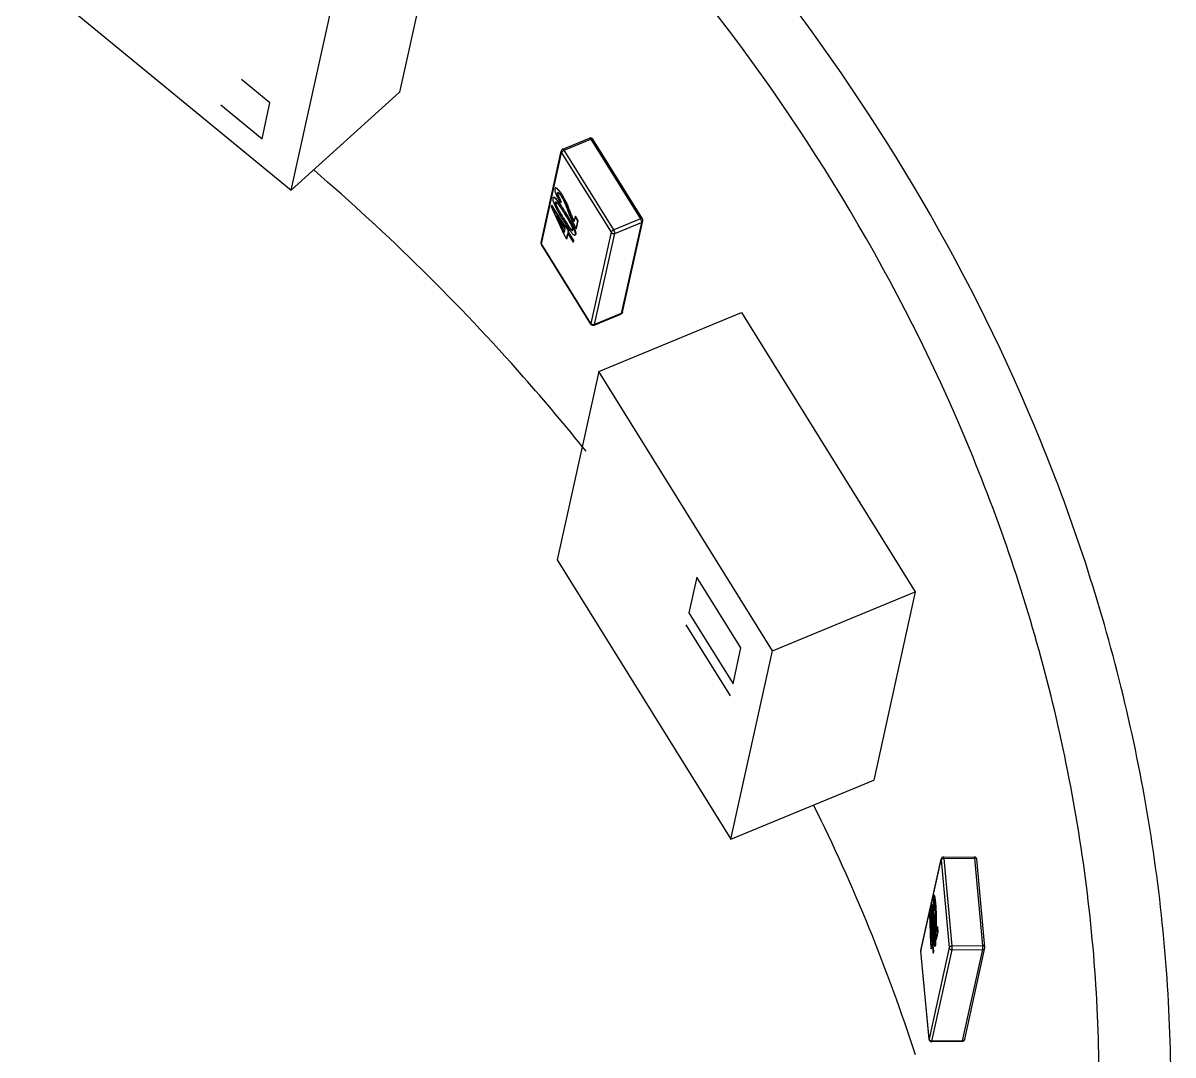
# Model space of a CAD drawing. Header units: millimetres. Extents: x 0 to 432, y 0 to 279.
# Drawn here: x 377.25 to 383.62, y 100.88 to 106.6 of the extents above; entities that cross this region are included whole.
import ezdxf

# ---------------------------------------------------------------- set-up
doc = ezdxf.new("R2010")
doc.units = ezdxf.units.MM
doc.header["$LTSCALE"] = 23.749
doc.layers.get('0').update_dxf_attribs({"linetype": 'CONTINUOUS'})

msp = doc.modelspace()

# ---------------------------------------------------------------- linework, layer by layer
at = {"color": 7, "linetype": 'CONTINUOUS'}
for p, q in [((379.5687, 107.2594), (379.3383, 106.2164)), ((377.2523, 106.8939), (378.7383, 105.6736)), ((378.7383, 105.6736), (378.9687, 106.7167)), ((378.6204, 106.1571), (378.4632, 106.2862)), ((378.7383, 105.6736), (379.3383, 106.2164)), ((378.348, 106.146), (378.5765, 105.9584)), ((378.5765, 105.9584), (378.6204, 106.1571)), ((380.2431, 105.9006), (380.3908, 105.9618)), ((380.2506, 105.8945), (380.3982, 105.9557)), ((380.3982, 105.9557), (380.6728, 105.5147)), ((380.6838, 105.5148), (380.4092, 105.9558)), ((380.1224, 105.3841), (380.2342, 105.89)), ((380.5251, 105.4536), (380.2506, 105.8945)), ((380.124, 105.3755), (380.2358, 105.8813)), ((380.2358, 105.8813), (380.5103, 105.4403)), ((380.1914, 105.6341), (380.1897, 105.6334)), ((380.2031, 105.6864), (380.2014, 105.6857)), ((380.2146, 105.6591), (380.2129, 105.6584)), ((380.2151, 105.6605), (380.2146, 105.6591)), ((380.2154, 105.6608), (380.2151, 105.6605)), ((380.239, 105.6476), (380.2373, 105.6468)), ((380.1804, 105.5892), (380.1789, 105.5824)), ((380.1789, 105.5824), (380.2482, 105.4292)), ((380.1822, 105.59), (380.1804, 105.5892)), ((380.2566, 105.467), (380.1804, 105.5892)), ((380.2571, 105.4696), (380.1822, 105.59)), ((380.2032, 105.6073), (380.2015, 105.6066)), ((380.2036, 105.6084), (380.2032, 105.6073)), ((380.2038, 105.6088), (380.2036, 105.6084)), ((380.2095, 105.584), (380.2078, 105.5832)), ((380.2289, 105.6044), (380.2324, 105.6105)), ((380.2307, 105.6052), (380.2289, 105.6044)), ((380.2341, 105.6112), (380.2307, 105.6052)), ((380.2324, 105.6105), (380.2341, 105.6112)), ((380.2092, 105.5314), (380.2547, 105.4584)), ((380.2506, 105.4399), (380.2092, 105.5314)), ((380.2167, 105.5193), (380.2513, 105.443)), ((380.2485, 105.5159), (380.2468, 105.5152)), ((380.2566, 105.5519), (380.2548, 105.5512)), ((380.2856, 105.5472), (380.2839, 105.5465)), ((380.311, 105.5285), (380.3042, 105.4976)), ((380.3127, 105.5292), (380.311, 105.5285)), ((380.3268, 105.503), (380.311, 105.5285)), ((380.3286, 105.5037), (380.3127, 105.5292)), ((380.6728, 105.5147), (380.5251, 105.4536)), ((380.2547, 105.4584), (380.2506, 105.4399)), ((380.2585, 105.4756), (380.2566, 105.467)), ((380.2602, 105.4763), (380.2585, 105.4756)), ((380.2743, 105.4501), (380.2585, 105.4756)), ((380.2761, 105.4508), (380.2602, 105.4763)), ((380.2724, 105.4415), (380.2743, 105.4501)), ((380.2742, 105.4422), (380.2761, 105.4508)), ((380.2761, 105.4508), (380.2743, 105.4501)), ((380.2972, 105.45), (380.2976, 105.45)), ((380.3174, 105.4601), (380.3268, 105.503)), ((380.3191, 105.4608), (380.3174, 105.4601)), ((380.3191, 105.4608), (380.3286, 105.5037)), ((380.3286, 105.5037), (380.3268, 105.503)), ((380.5306, 105.4341), (380.6783, 105.4953)), ((380.6783, 105.4953), (380.5665, 104.9894)), ((380.574, 104.9978), (380.6857, 105.5037)), ((380.2482, 105.4292), (380.2641, 105.4037)), ((380.2641, 105.4037), (380.2705, 105.4329)), ((380.2658, 105.4044), (380.2641, 105.4037)), ((380.2658, 105.4044), (380.2717, 105.431)), ((380.2705, 105.4329), (380.3007, 105.3845)), ((380.2742, 105.4422), (380.2724, 105.4415)), ((380.3026, 105.3931), (380.2724, 105.4415)), ((380.3043, 105.3938), (380.2742, 105.4422)), ((380.3007, 105.3845), (380.3026, 105.3931)), ((380.3024, 105.3852), (380.3007, 105.3845)), ((380.3024, 105.3852), (380.3043, 105.3938)), ((380.3043, 105.3938), (380.3026, 105.3931)), ((380.31, 105.4244), (380.3117, 105.4251)), ((380.3142, 105.429), (380.3125, 105.4283)), ((380.5103, 105.4403), (380.3986, 104.9345)), ((380.4189, 104.9283), (380.5306, 105.4341)), ((380.3986, 104.9345), (380.124, 105.3755)), ((380.3989, 104.9319), (380.1243, 105.3729)), ((380.4174, 104.926), (380.5651, 104.9872)), ((380.5665, 104.9894), (380.4189, 104.9283)), ((380.4418, 104.6682), (381.2323, 104.9956)), ((381.2323, 104.9956), (382.1957, 103.4483)), ((380.4418, 104.6682), (380.2113, 103.6252)), ((381.4051, 103.1208), (380.4418, 104.6682)), ((380.2113, 103.6252), (381.1747, 102.0778)), ((380.9851, 103.5301), (380.9412, 103.3314)), ((381.2298, 103.1371), (380.9851, 103.5301)), ((381.4051, 103.1208), (382.1957, 103.4483)), ((382.1957, 103.4483), (381.9652, 102.4052)), ((380.9412, 103.3314), (381.1859, 102.9384)), ((381.1713, 102.8721), (380.9266, 103.2652)), ((381.1747, 102.0778), (381.4051, 103.1208)), ((381.1859, 102.9384), (381.2298, 103.1371)), ((381.1747, 102.0778), (381.9652, 102.4052)), ((382.2265, 101.4574), (382.3383, 101.9633)), ((382.2267, 101.4608), (382.3385, 101.9666)), ((382.3385, 101.9666), (382.3383, 101.9633)), ((382.3383, 101.9633), (382.3836, 101.4769)), ((382.353, 101.9784), (382.5213, 101.9797)), ((382.3548, 101.9712), (382.5232, 101.9726)), ((382.4002, 101.4849), (382.3548, 101.9712)), ((382.5232, 101.9726), (382.5685, 101.4862)), ((382.5817, 101.4798), (382.5364, 101.9661)), ((382.2995, 101.7672), (382.2976, 101.7672)), ((382.2879, 101.715), (382.286, 101.7149)), ((382.2884, 101.6858), (382.2865, 101.6858)), ((382.2967, 101.6803), (382.2989, 101.686)), ((382.2999, 101.7377), (382.2979, 101.7376)), ((382.3008, 101.6861), (382.2987, 101.6803)), ((382.2989, 101.686), (382.3008, 101.6861)), ((382.3, 101.7383), (382.2999, 101.7377)), ((382.3077, 101.7228), (382.3057, 101.7228)), ((382.276, 101.6706), (382.2745, 101.6637)), ((382.2745, 101.6637), (382.2803, 101.498)), ((382.278, 101.6706), (382.276, 101.6706)), ((382.2886, 101.5357), (382.276, 101.6706)), ((382.29, 101.542), (382.278, 101.6706)), ((382.2877, 101.6611), (382.2857, 101.6611)), ((382.2987, 101.6803), (382.2967, 101.6803)), ((382.3014, 101.6225), (382.2994, 101.6224)), ((382.2792, 101.6077), (382.2867, 101.5271)), ((382.2826, 101.5087), (382.2792, 101.6077)), ((382.2824, 101.5739), (382.2843, 101.5164)), ((382.2895, 101.5778), (382.2928, 101.5445)), ((382.2934, 101.5865), (382.2914, 101.5865)), ((382.3119, 101.6141), (382.3099, 101.6141)), ((382.3179, 101.5923), (382.311, 101.5614)), ((382.311, 101.5212), (382.3205, 101.5642)), ((382.313, 101.5212), (382.3225, 101.5642)), ((382.3198, 101.5923), (382.3179, 101.5923)), ((382.3205, 101.5642), (382.3179, 101.5923)), ((382.3225, 101.5642), (382.3198, 101.5923)), ((382.3225, 101.5642), (382.3205, 101.5642)), ((382.2803, 101.498), (382.2829, 101.4699)), ((382.2867, 101.5271), (382.2826, 101.5087)), ((382.2829, 101.4699), (382.2893, 101.4991)), ((382.2849, 101.4699), (382.2899, 101.4928)), ((382.2905, 101.5443), (382.2886, 101.5357)), ((382.2893, 101.4991), (382.2943, 101.4457)), ((382.2925, 101.5443), (382.2905, 101.5443)), ((382.2931, 101.5162), (382.2905, 101.5443)), ((382.2912, 101.5076), (382.2931, 101.5162)), ((382.2932, 101.5077), (382.2912, 101.5076)), ((382.2962, 101.4543), (382.2912, 101.5076)), ((382.2951, 101.5162), (382.2925, 101.5443)), ((382.2928, 101.5445), (382.2929, 101.5443)), ((382.2929, 101.5443), (382.2961, 101.5164)), ((382.2951, 101.5162), (382.2931, 101.5162)), ((382.2932, 101.5077), (382.2951, 101.5162)), ((382.2982, 101.4543), (382.2932, 101.5077)), ((382.2961, 101.5164), (382.2961, 101.5162)), ((382.3019, 101.5129), (382.3015, 101.5126)), ((382.3025, 101.5145), (382.3019, 101.5129)), ((382.3094, 101.5409), (382.311, 101.5212)), ((382.313, 101.5212), (382.311, 101.5212)), ((382.2264, 101.4561), (382.2267, 101.4608)), ((382.2718, 100.9698), (382.2264, 101.4561)), ((382.2719, 100.9711), (382.2265, 101.4574)), ((382.3836, 101.4769), (382.2719, 100.9711)), ((382.2849, 101.4699), (382.2829, 101.4699)), ((382.2879, 100.9584), (382.3997, 101.4643)), ((382.2943, 101.4457), (382.2962, 101.4543)), ((382.2963, 101.4457), (382.2943, 101.4457)), ((382.2982, 101.4543), (382.2962, 101.4543)), ((382.2963, 101.4457), (382.2982, 101.4543)), ((382.303, 101.4854), (382.3049, 101.4854)), ((382.3068, 101.4892), (382.3048, 101.4892)), ((382.3997, 101.4643), (382.568, 101.4656)), ((382.5685, 101.4862), (382.4002, 101.4849)), ((382.568, 101.4656), (382.4562, 100.9597)), ((382.4697, 100.9693), (382.5814, 101.4752)), ((382.2719, 100.9711), (382.2718, 100.9698)), ((382.273, 100.9671), (382.272, 100.9699)), ((382.2868, 100.9562), (382.4552, 100.9575)), ((382.4562, 100.9597), (382.2879, 100.9584))]:
    msp.add_line(p, q, dxfattribs=at)
for centre, radius, start, end in [((380.3965, 105.9479), 0.015, 31.90578, 112.4964), ((380.2488, 105.8867), 0.015, 112.48948, 167.55043), ((380.2034, 105.6052), 0.00365, 76.22421, 77.21126), ((380.6711, 105.5069), 0.015, 347.5433, 31.90484), ((380.2963, 105.4508), 0.00157, 292.53298, 308.11568), ((380.1371, 105.3809), 0.015, 167.5433, 211.90484), ((380.5593, 105.001), 0.015, 292.48948, 347.55043), ((380.4116, 104.9399), 0.015, 211.90578, 292.4964), ((372.8045, 97.8649), 9.8642, 17.81031, 26.49596), ((382.3531, 101.9634), 0.015, 90.45694, 167.5424), ((382.5214, 101.9647), 0.015, 5.32814, 90.45604), ((382.3443, 101.6716), 0.0576, 165.2924, 165.72661), ((382.2755, 101.6816), 0.0138, 18.00848, 18.73323), ((382.2414, 101.4575), 0.015, 167.54488, 185.32715), ((382.5667, 101.4784), 0.0151, 347.59606, 5.27473), ((382.2867, 100.9712), 0.015, 185.32814, 270.45604), ((382.2831, 100.9721), 0.0113, 185.3557, 191.39416), ((382.455, 100.9725), 0.015, 270.45694, 347.5424)]:
    msp.add_arc(centre, radius, start, end, dxfattribs=at)
at = {"color": 3, "linetype": 'CONTINUOUS'}
msp.add_open_spline([(383.4023, 98.7568), (383.502, 99.2079), (383.6312, 100.1305), (383.6078, 101.534), (383.3683, 102.9352), (382.7623, 104.7833), (381.4781, 106.9661), (380.0236, 108.4014), (379.2098, 109.0358)], degree=3, knots=[0, 0, 0, 0, 0.118528, 0.237867, 0.358754, 0.481797, 0.735273, 1, 1, 1, 1], dxfattribs=at)
at = {"color": 7, "linetype": 'CONTINUOUS'}
for points, knots in [([(383.0118, 98.8432), (383.1082, 99.2797), (383.2332, 100.1726), (383.2105, 101.5308), (382.9788, 102.8867), (382.3923, 104.6752), (381.1496, 106.7876), (379.742, 108.1766), (378.9544, 108.7905)], [0, 0, 0, 0, 0.118528, 0.237867, 0.358754, 0.481797, 0.735273, 1, 1, 1, 1]), ([(380.3908, 105.9618), (380.3919, 105.9622), (380.3937, 105.9612), (380.3952, 105.9597), (380.3967, 105.9581), (380.3976, 105.9567), (380.3982, 105.9557)], [0, 0, 0, 0, 0.354072, 0.490042, 0.644486, 1, 1, 1, 1]), ([(380.3982, 105.9557), (380.3995, 105.9562), (380.4017, 105.957), (380.4046, 105.9575), (380.4065, 105.9574), (380.4077, 105.9571), (380.4086, 105.9566), (380.4091, 105.9561), (380.4092, 105.9558)], [0, 0, 0, 0, 0.336188, 0.617101, 0.733319, 0.833671, 0.920735, 1, 1, 1, 1]), ([(380.2342, 105.89), (380.2339, 105.8885), (380.2338, 105.8855), (380.235, 105.8826), (380.2358, 105.8813)], [0, 0, 0, 0, 0.489745, 1, 1, 1, 1]), ([(380.2358, 105.8813), (380.2359, 105.8819), (380.2364, 105.8831), (380.2379, 105.8856), (380.2409, 105.8887), (380.2454, 105.892), (380.2488, 105.8938), (380.2506, 105.8945)], [0, 0, 0, 0, 0.085117, 0.18695, 0.433764, 0.716378, 1, 1, 1, 1]), ([(380.2506, 105.8945), (380.2499, 105.8956), (380.249, 105.897), (380.2475, 105.8986), (380.246, 105.9), (380.2442, 105.901), (380.2431, 105.9006)], [0, 0, 0, 0, 0.355514, 0.509958, 0.645928, 1, 1, 1, 1]), ([(380.3719, 104.2277), (380.2598, 104.3671), (379.7933, 104.9202), (379.2754, 105.4296), (378.8631, 105.7854)], [0, 0, 0, 0, 0.247272, 1, 1, 1, 1]), ([(380.1914, 105.6341), (380.1919, 105.6343), (380.1929, 105.6345), (380.1946, 105.6342), (380.1964, 105.6335), (380.1983, 105.6323), (380.2003, 105.6308), (380.2023, 105.629), (380.2043, 105.6268), (380.2072, 105.6236), (380.2107, 105.6193), (380.2149, 105.6139), (380.2191, 105.6083), (380.2248, 105.6005), (380.2304, 105.5925), (380.2359, 105.5842), (380.2415, 105.5758), (380.247, 105.5672), (380.2525, 105.5585), (380.2552, 105.5541), (380.2566, 105.5519)], [0, 0, 0, 0, 0.013869, 0.029282, 0.047185, 0.067892, 0.091113, 0.116906, 0.144897, 0.174386, 0.236445, 0.300991, 0.366884, 0.433907, 0.570839, 0.641019, 0.711666, 0.85517, 0.927405, 1, 1, 1, 1]), ([(380.1987, 105.6815), (380.1986, 105.681), (380.1984, 105.6799), (380.1982, 105.6781), (380.1983, 105.6761), (380.1985, 105.6732), (380.1991, 105.6692), (380.2003, 105.6642), (380.2019, 105.6589), (380.2045, 105.6519), (380.2082, 105.6432), (380.213, 105.633), (380.2182, 105.6232), (380.2234, 105.6137), (380.2271, 105.6075), (380.2289, 105.6044)], [0, 0, 0, 0, 0.019368, 0.040409, 0.063866, 0.089358, 0.145843, 0.208193, 0.273878, 0.341206, 0.47696, 0.611424, 0.743328, 0.872976, 1, 1, 1, 1]), ([(380.2014, 105.6857), (380.2007, 105.6854), (380.1993, 105.6842), (380.1989, 105.6825), (380.1987, 105.6815)], [0, 0, 0, 0, 0.432901, 1, 1, 1, 1]), ([(380.2373, 105.6468), (380.2358, 105.6493), (380.2327, 105.654), (380.2281, 105.6609), (380.2234, 105.6673), (380.2187, 105.6732), (380.2148, 105.6776), (380.2116, 105.6807), (380.2094, 105.6826), (380.2072, 105.6842), (380.2054, 105.6852), (380.204, 105.6857), (380.2028, 105.686), (380.2019, 105.6859), (380.2014, 105.6857)], [0, 0, 0, 0, 0.157976, 0.310839, 0.457796, 0.596461, 0.724557, 0.783603, 0.838885, 0.888945, 0.932405, 0.951687, 0.969234, 1, 1, 1, 1]), ([(380.2031, 105.6864), (380.2036, 105.6866), (380.2046, 105.6867), (380.2058, 105.6865), (380.2071, 105.686), (380.2089, 105.685), (380.2111, 105.6833), (380.2133, 105.6814), (380.2165, 105.6783), (380.2204, 105.6739), (380.2251, 105.668), (380.2298, 105.6616), (380.2345, 105.6548), (380.2375, 105.65), (380.239, 105.6476)], [0, 0, 0, 0, 0.030767, 0.048314, 0.067596, 0.111056, 0.161116, 0.216399, 0.275445, 0.40354, 0.542205, 0.689161, 0.842024, 1, 1, 1, 1]), ([(380.2324, 105.6105), (380.2313, 105.6123), (380.229, 105.6161), (380.2244, 105.624), (380.2202, 105.6322), (380.2169, 105.6397), (380.2153, 105.6441), (380.2142, 105.6474), (380.2133, 105.6505), (380.2128, 105.6531), (380.2127, 105.655), (380.2127, 105.6562), (380.2127, 105.6574), (380.2128, 105.6581), (380.2129, 105.6584)], [0, 0, 0, 0, 0.125415, 0.253183, 0.517799, 0.653334, 0.720864, 0.78712, 0.850806, 0.909221, 0.935139, 0.95904, 0.980461, 1, 1, 1, 1]), ([(380.2129, 105.6584), (380.2131, 105.6589), (380.2133, 105.6598), (380.214, 105.6605), (380.2144, 105.6607)], [0, 0, 0, 0, 0.564567, 1, 1, 1, 1]), ([(380.2144, 105.6607), (380.2146, 105.6608), (380.2151, 105.6609), (380.216, 105.6607), (380.2167, 105.6604), (380.2171, 105.6602)], [0, 0, 0, 0, 0.214368, 0.575428, 1, 1, 1, 1]), ([(380.2146, 105.6591), (380.2146, 105.6588), (380.2145, 105.6581), (380.2144, 105.6569), (380.2144, 105.6557), (380.2146, 105.6538), (380.2151, 105.6513), (380.2159, 105.6481), (380.217, 105.6448), (380.2187, 105.6404), (380.2219, 105.6329), (380.2262, 105.6247), (380.2307, 105.6168), (380.233, 105.6131), (380.2341, 105.6112)], [0, 0, 0, 0, 0.019539, 0.04096, 0.064861, 0.090779, 0.149194, 0.21288, 0.279136, 0.346666, 0.482201, 0.746817, 0.874585, 1, 1, 1, 1]), ([(380.2171, 105.6602), (380.2178, 105.6598), (380.2194, 105.6587), (380.2217, 105.6565), (380.224, 105.654), (380.2273, 105.6501), (380.2313, 105.6446), (380.2343, 105.64), (380.2358, 105.6375)], [0, 0, 0, 0, 0.089814, 0.19673, 0.31327, 0.438116, 0.709793, 1, 1, 1, 1]), ([(380.2358, 105.6375), (380.2368, 105.6359), (380.2388, 105.6326), (380.2417, 105.6274), (380.2445, 105.6221), (380.2481, 105.6148), (380.2515, 105.6073), (380.2547, 105.5997), (380.2579, 105.5921), (380.2618, 105.5825), (380.2679, 105.5671), (380.2724, 105.5556), (380.2753, 105.5479)], [0, 0, 0, 0, 0.05871, 0.118665, 0.180079, 0.242318, 0.368175, 0.431394, 0.494636, 0.621097, 0.74748, 1, 1, 1, 1]), ([(380.2839, 105.5465), (380.283, 105.5487), (380.2813, 105.553), (380.2787, 105.5596), (380.2761, 105.5661), (380.2726, 105.5749), (380.2682, 105.5857), (380.2626, 105.5987), (380.2577, 105.6093), (380.2536, 105.6176), (380.2505, 105.6237), (380.2473, 105.6297), (380.244, 105.6356), (380.2407, 105.6413), (380.2384, 105.645), (380.2373, 105.6468)], [0, 0, 0, 0, 0.063551, 0.1271, 0.190693, 0.2543, 0.381565, 0.508726, 0.635185, 0.697888, 0.759968, 0.821292, 0.881852, 0.941396, 1, 1, 1, 1]), ([(380.239, 105.6476), (380.2401, 105.6457), (380.2424, 105.642), (380.2458, 105.6363), (380.249, 105.6304), (380.2522, 105.6245), (380.2554, 105.6183), (380.2595, 105.61), (380.2644, 105.5994), (380.2699, 105.5865), (380.2744, 105.5756), (380.2779, 105.5669), (380.2805, 105.5603), (380.283, 105.5538), (380.2847, 105.5494), (380.2856, 105.5472)], [0, 0, 0, 0, 0.058604, 0.118148, 0.178708, 0.240032, 0.302112, 0.364815, 0.491274, 0.618435, 0.7457, 0.809307, 0.8729, 0.936449, 1, 1, 1, 1]), ([(380.1872, 105.6296), (380.1871, 105.6291), (380.187, 105.6283), (380.1868, 105.6268), (380.1868, 105.6253), (380.187, 105.6229), (380.1873, 105.6205), (380.1878, 105.6179), (380.1883, 105.6158), (380.1888, 105.6137), (380.1897, 105.6109), (380.1913, 105.6058), (380.1936, 105.6001), (380.196, 105.5945), (380.1985, 105.5889), (380.203, 105.5794), (380.2099, 105.5661), (380.2185, 105.5507), (380.23, 105.5308), (380.239, 105.5162), (380.245, 105.5065)], [0, 0, 0, 0, 0.009451, 0.019714, 0.031155, 0.043595, 0.070974, 0.085637, 0.100964, 0.116836, 0.132963, 0.165865, 0.232884, 0.266493, 0.30002, 0.366595, 0.497672, 0.626118, 0.752334, 1, 1, 1, 1]), ([(380.1897, 105.6334), (380.1894, 105.6333), (380.1888, 105.6329), (380.1881, 105.632), (380.1876, 105.6309), (380.1873, 105.63), (380.1872, 105.6296)], [0, 0, 0, 0, 0.208174, 0.437889, 0.705042, 1, 1, 1, 1]), ([(380.2548, 105.5512), (380.2535, 105.5534), (380.2507, 105.5578), (380.2452, 105.5665), (380.2397, 105.5751), (380.2341, 105.5835), (380.2287, 105.5918), (380.223, 105.5997), (380.2174, 105.6075), (380.2131, 105.6132), (380.209, 105.6186), (380.2054, 105.6229), (380.2026, 105.6261), (380.2005, 105.6282), (380.1985, 105.6301), (380.1965, 105.6316), (380.1947, 105.6328), (380.1929, 105.6335), (380.1912, 105.6338), (380.1901, 105.6336), (380.1897, 105.6334)], [0, 0, 0, 0, 0.072595, 0.14483, 0.288334, 0.358981, 0.429161, 0.566093, 0.633116, 0.699009, 0.763555, 0.825614, 0.855103, 0.883094, 0.908887, 0.932108, 0.952815, 0.970718, 0.986131, 1, 1, 1, 1]), ([(380.2078, 105.5832), (380.2069, 105.5853), (380.2051, 105.5895), (380.2033, 105.5947), (380.2021, 105.5989), (380.2016, 105.6013), (380.2013, 105.6032), (380.2012, 105.6044), (380.2013, 105.6056), (380.2014, 105.6062), (380.2015, 105.6066)], [0, 0, 0, 0, 0.277925, 0.552418, 0.684607, 0.807429, 0.86368, 0.915047, 0.959758, 1, 1, 1, 1]), ([(380.2015, 105.6066), (380.2015, 105.6068), (380.2017, 105.6073), (380.2019, 105.6079), (380.2023, 105.6084), (380.2026, 105.6086), (380.2028, 105.6087)], [0, 0, 0, 0, 0.295125, 0.562125, 0.791218, 1, 1, 1, 1]), ([(380.2028, 105.6087), (380.2029, 105.6087), (380.2034, 105.6088), (380.2038, 105.6088), (380.2042, 105.6087)], [0, 0, 0, 0, 0.236182, 1, 1, 1, 1]), ([(380.2032, 105.6073), (380.2031, 105.607), (380.203, 105.6063), (380.203, 105.6052), (380.2031, 105.6039), (380.2033, 105.6021), (380.2038, 105.5996), (380.205, 105.5954), (380.2069, 105.5902), (380.2086, 105.586), (380.2095, 105.584)], [0, 0, 0, 0, 0.040242, 0.084953, 0.13632, 0.192571, 0.315393, 0.447582, 0.722075, 1, 1, 1, 1]), ([(380.2042, 105.6087), (380.2047, 105.6086), (380.2056, 105.6082), (380.207, 105.6073), (380.2085, 105.6061), (380.21, 105.6047), (380.2115, 105.6032), (380.2136, 105.6009), (380.2162, 105.5978), (380.2193, 105.5937), (380.2223, 105.5895), (380.2254, 105.5851), (380.2296, 105.579), (380.2347, 105.5713), (380.2408, 105.5619), (380.2468, 105.5523), (380.2509, 105.5459), (380.2529, 105.5427)], [0, 0, 0, 0, 0.017176, 0.037488, 0.060493, 0.085059, 0.111128, 0.138725, 0.197026, 0.259001, 0.322939, 0.388068, 0.454184, 0.588514, 0.724501, 0.861732, 1, 1, 1, 1]), ([(380.2468, 105.5152), (380.2435, 105.5206), (380.2367, 105.5315), (380.2285, 105.5453), (380.2219, 105.5566), (380.2179, 105.5638), (380.2147, 105.5696), (380.2123, 105.5741), (380.21, 105.5786), (380.2085, 105.5817), (380.2078, 105.5832)], [0, 0, 0, 0, 0.243423, 0.490152, 0.61496, 0.74115, 0.805036, 0.869419, 0.934415, 1, 1, 1, 1]), ([(380.2095, 105.584), (380.2103, 105.5824), (380.2117, 105.5793), (380.2141, 105.5748), (380.2164, 105.5703), (380.2196, 105.5645), (380.2237, 105.5573), (380.2302, 105.546), (380.2384, 105.5322), (380.2452, 105.5213), (380.2485, 105.5159)], [0, 0, 0, 0, 0.065585, 0.130581, 0.194964, 0.25885, 0.38504, 0.509848, 0.756577, 1, 1, 1, 1]), ([(380.245, 105.5065), (380.248, 105.5017), (380.2539, 105.4922), (380.26, 105.4828), (380.2631, 105.4781)], [0, 0, 0, 0, 0.503304, 1, 1, 1, 1]), ([(380.2969, 105.4493), (380.2962, 105.449), (380.2949, 105.4494), (380.2937, 105.4501), (380.2927, 105.4508), (380.2914, 105.4518), (380.2899, 105.4532), (380.2883, 105.4547), (380.2867, 105.4564), (380.2845, 105.4589), (380.2818, 105.4623), (380.2786, 105.4667), (380.2754, 105.4712), (380.2711, 105.4774), (380.2658, 105.4854), (380.2594, 105.4952), (380.2531, 105.5052), (380.2489, 105.5118), (380.2468, 105.5152)], [0, 0, 0, 0, 0.030236, 0.040194, 0.050811, 0.073495, 0.098431, 0.124843, 0.152438, 0.181615, 0.243437, 0.307875, 0.374026, 0.441599, 0.578772, 0.717808, 0.85838, 1, 1, 1, 1]), ([(380.2485, 105.5159), (380.2506, 105.5127), (380.2546, 105.5063), (380.2607, 105.4967), (380.2668, 105.4873), (380.2719, 105.4795), (380.276, 105.4735), (380.2791, 105.4691), (380.2822, 105.4648), (380.2853, 105.4608), (380.2879, 105.4577), (380.29, 105.4555), (380.2915, 105.454), (380.293, 105.4527), (380.2944, 105.4515), (380.2958, 105.4506), (380.2968, 105.4501), (380.2972, 105.45)], [0, 0, 0, 0, 0.138537, 0.276112, 0.412264, 0.546703, 0.613101, 0.678376, 0.742088, 0.803907, 0.862126, 0.889128, 0.915011, 0.939574, 0.96202, 0.982537, 1, 1, 1, 1]), ([(380.2529, 105.5427), (380.2551, 105.5391), (380.2595, 105.532), (380.2662, 105.5211), (380.2727, 105.5101), (380.2781, 105.5007), (380.2824, 105.4931), (380.2855, 105.4873), (380.2886, 105.4813), (380.2915, 105.4751), (380.2942, 105.4688), (380.2962, 105.4635), (380.2974, 105.4592), (380.298, 105.4567), (380.2983, 105.4547), (380.2984, 105.4534), (380.2984, 105.4523), (380.2983, 105.4516), (380.2982, 105.4512)], [0, 0, 0, 0, 0.12246, 0.245848, 0.370456, 0.496524, 0.560366, 0.624837, 0.690261, 0.756746, 0.823733, 0.89019, 0.922302, 0.95258, 0.966497, 0.979095, 0.99008, 1, 1, 1, 1]), ([(380.3125, 105.4283), (380.3126, 105.4287), (380.3127, 105.4296), (380.3129, 105.431), (380.3129, 105.4326), (380.3127, 105.4349), (380.3123, 105.4381), (380.3114, 105.4421), (380.3103, 105.4463), (380.3088, 105.4505), (380.3073, 105.4548), (380.305, 105.4605), (380.3019, 105.4675), (380.2967, 105.4785), (380.2898, 105.4917), (380.2813, 105.5071), (380.2697, 105.527), (380.2608, 105.5416), (380.2548, 105.5512)], [0, 0, 0, 0, 0.00946, 0.019693, 0.031087, 0.043516, 0.070746, 0.100903, 0.132763, 0.165702, 0.199129, 0.232731, 0.299869, 0.366468, 0.497534, 0.626017, 0.752279, 1, 1, 1, 1]), ([(380.2566, 105.5519), (380.2625, 105.5423), (380.2715, 105.5277), (380.283, 105.5078), (380.2916, 105.4924), (380.2984, 105.4792), (380.3036, 105.4682), (380.3067, 105.4612), (380.309, 105.4555), (380.3106, 105.4513), (380.312, 105.447), (380.3132, 105.4428), (380.3141, 105.4388), (380.3145, 105.4357), (380.3146, 105.4333), (380.3146, 105.4318), (380.3145, 105.4304), (380.3143, 105.4295), (380.3142, 105.429)], [0, 0, 0, 0, 0.247721, 0.373983, 0.502466, 0.633532, 0.700131, 0.767269, 0.800871, 0.834298, 0.867237, 0.899097, 0.929254, 0.956484, 0.968913, 0.980307, 0.99054, 1, 1, 1, 1]), ([(380.2753, 105.5479), (380.2776, 105.5419), (380.2822, 105.5298), (380.2922, 105.5062), (380.3008, 105.4891), (380.3069, 105.478)], [0, 0, 0, 0, 0.25213, 0.504634, 1, 1, 1, 1]), ([(380.3042, 105.4976), (380.3032, 105.4996), (380.3013, 105.5035), (380.2986, 105.5095), (380.2963, 105.5146), (380.2947, 105.5187), (380.293, 105.5228), (380.291, 105.5279), (380.2886, 105.5341), (380.2862, 105.5403), (380.2847, 105.5444), (380.2839, 105.5465)], [0, 0, 0, 0, 0.124134, 0.248873, 0.374144, 0.436839, 0.499522, 0.624769, 0.749912, 0.875011, 1, 1, 1, 1]), ([(380.2856, 105.5472), (380.2871, 105.5433), (380.2901, 105.5354), (380.2947, 105.5237), (380.2994, 105.512), (380.303, 105.5044), (380.3048, 105.5006)], [0, 0, 0, 0, 0.249989, 0.500258, 0.750849, 1, 1, 1, 1]), ([(380.6838, 105.5148), (380.6836, 105.5151), (380.6832, 105.5156), (380.6823, 105.5161), (380.6811, 105.5164), (380.6791, 105.5165), (380.6763, 105.516), (380.674, 105.5152), (380.6728, 105.5147)], [0, 0, 0, 0, 0.079265, 0.166329, 0.266681, 0.382899, 0.663812, 1, 1, 1, 1]), ([(380.6728, 105.5147), (380.6738, 105.5131), (380.6756, 105.5097), (380.6775, 105.5045), (380.6784, 105.5002), (380.6785, 105.4972), (380.6784, 105.4959), (380.6783, 105.4953)], [0, 0, 0, 0, 0.276855, 0.559556, 0.81051, 0.914311, 1, 1, 1, 1]), ([(380.2631, 105.4781), (380.2659, 105.4739), (380.2701, 105.4676), (380.2758, 105.4594), (380.28, 105.4534), (380.2843, 105.4476), (380.2885, 105.4421), (380.2928, 105.4368), (380.2957, 105.4335), (380.2971, 105.4319)], [0, 0, 0, 0, 0.264253, 0.394002, 0.522035, 0.647181, 0.769365, 0.887486, 1, 1, 1, 1]), ([(380.2982, 105.4512), (380.2982, 105.4511), (380.298, 105.4507), (380.2978, 105.45), (380.2975, 105.4497), (380.2973, 105.4496)], [0, 0, 0, 0, 0.283304, 0.67234, 1, 1, 1, 1]), ([(380.3069, 105.478), (380.3086, 105.4749), (380.3119, 105.4688), (380.3156, 105.4629), (380.3174, 105.4601)], [0, 0, 0, 0, 0.508002, 1, 1, 1, 1]), ([(380.5251, 105.4536), (380.5233, 105.4528), (380.5199, 105.451), (380.5155, 105.4477), (380.5125, 105.4446), (380.5109, 105.4421), (380.5105, 105.4409), (380.5103, 105.4403)], [0, 0, 0, 0, 0.283622, 0.566236, 0.81305, 0.914883, 1, 1, 1, 1]), ([(380.5306, 105.4341), (380.5307, 105.4347), (380.5309, 105.436), (380.5307, 105.439), (380.5298, 105.4433), (380.5279, 105.4485), (380.5261, 105.4519), (380.5251, 105.4536)], [0, 0, 0, 0, 0.085689, 0.18949, 0.440444, 0.723145, 1, 1, 1, 1]), ([(380.6783, 105.4953), (380.6801, 105.496), (380.6827, 105.4978), (380.6849, 105.501), (380.6855, 105.5028), (380.6857, 105.5037)], [0, 0, 0, 0, 0.513132, 0.758734, 1, 1, 1, 1]), ([(380.124, 105.3755), (380.1232, 105.3768), (380.1221, 105.3796), (380.1221, 105.3827), (380.1224, 105.3841)], [0, 0, 0, 0, 0.510255, 1, 1, 1, 1]), ([(380.2971, 105.4319), (380.2983, 105.4307), (380.3, 105.429), (380.3024, 105.4271), (380.3041, 105.4259), (380.3057, 105.4249), (380.3072, 105.4243), (380.3087, 105.4241), (380.3096, 105.4242), (380.31, 105.4244)], [0, 0, 0, 0, 0.318203, 0.463183, 0.597652, 0.719114, 0.8252, 0.917434, 1, 1, 1, 1]), ([(380.31, 105.4244), (380.3103, 105.4245), (380.3109, 105.4249), (380.3116, 105.4258), (380.3121, 105.427), (380.3124, 105.4279), (380.3125, 105.4283)], [0, 0, 0, 0, 0.207914, 0.437763, 0.704418, 1, 1, 1, 1]), ([(380.3142, 105.429), (380.3141, 105.4286), (380.3138, 105.4277), (380.3133, 105.4265), (380.3126, 105.4256), (380.312, 105.4252), (380.3117, 105.4251)], [0, 0, 0, 0, 0.295582, 0.562237, 0.792086, 1, 1, 1, 1]), ([(380.5103, 105.4403), (380.5113, 105.4388), (380.5133, 105.4367), (380.5165, 105.4347), (380.5202, 105.4333), (380.525, 105.4326), (380.5289, 105.4334), (380.5306, 105.4341)], [0, 0, 0, 0, 0.241472, 0.367637, 0.495811, 0.751874, 1, 1, 1, 1]), ([(380.1243, 105.3729), (380.1241, 105.3733), (380.1239, 105.3741), (380.1239, 105.375), (380.124, 105.3755)], [0, 0, 0, 0, 0.464682, 1, 1, 1, 1]), ([(380.574, 104.9978), (380.5738, 104.9969), (380.5731, 104.9951), (380.5709, 104.9919), (380.5684, 104.9902), (380.5665, 104.9894)], [0, 0, 0, 0, 0.241266, 0.486868, 1, 1, 1, 1]), ([(380.3986, 104.9345), (380.3985, 104.934), (380.3984, 104.9331), (380.3987, 104.9323), (380.3989, 104.9319)], [0, 0, 0, 0, 0.535318, 1, 1, 1, 1]), ([(380.4189, 104.9283), (380.4171, 104.9275), (380.4133, 104.9267), (380.4084, 104.9274), (380.4048, 104.9288), (380.4016, 104.9308), (380.3996, 104.9329), (380.3986, 104.9345)], [0, 0, 0, 0, 0.248126, 0.504189, 0.632363, 0.758528, 1, 1, 1, 1]), ([(380.5665, 104.9894), (380.5664, 104.9889), (380.5661, 104.988), (380.5654, 104.9873), (380.5651, 104.9872)], [0, 0, 0, 0, 0.564375, 1, 1, 1, 1]), ([(380.4174, 104.926), (380.4177, 104.9262), (380.4185, 104.9268), (380.4187, 104.9277), (380.4189, 104.9283)], [0, 0, 0, 0, 0.435625, 1, 1, 1, 1]), ([(382.3383, 101.9633), (382.3383, 101.9635), (382.3386, 101.9644), (382.3391, 101.9652), (382.3395, 101.9657)], [0, 0, 0, 0, 0.232564, 1, 1, 1, 1]), ([(382.3395, 101.9657), (382.3402, 101.9666), (382.3422, 101.9681), (382.3459, 101.9698), (382.3502, 101.9709), (382.3533, 101.9712), (382.3548, 101.9712)], [0, 0, 0, 0, 0.203572, 0.447252, 0.718821, 1, 1, 1, 1]), ([(382.3548, 101.9712), (382.3547, 101.9722), (382.3546, 101.9736), (382.3543, 101.9754), (382.3541, 101.9764), (382.3538, 101.9772), (382.3536, 101.9778), (382.3533, 101.9782), (382.3531, 101.9784), (382.353, 101.9784)], [0, 0, 0, 0, 0.395658, 0.561416, 0.701998, 0.815794, 0.901879, 0.961247, 1, 1, 1, 1]), ([(382.5213, 101.9797), (382.5214, 101.9797), (382.5216, 101.9796), (382.5219, 101.9792), (382.5221, 101.9786), (382.5224, 101.9778), (382.5226, 101.9767), (382.5229, 101.975), (382.5231, 101.9735), (382.5232, 101.9726)], [0, 0, 0, 0, 0.038753, 0.098121, 0.184206, 0.298002, 0.438584, 0.604342, 1, 1, 1, 1]), ([(382.5232, 101.9726), (382.5248, 101.9726), (382.528, 101.9723), (382.5316, 101.9712), (382.5339, 101.9699), (382.5352, 101.9688), (382.5361, 101.9675), (382.5363, 101.9666), (382.5364, 101.9661)], [0, 0, 0, 0, 0.317862, 0.595579, 0.714536, 0.819645, 0.913186, 1, 1, 1, 1]), ([(382.2956, 101.7631), (382.2944, 101.7572), (382.2936, 101.7436), (382.2939, 101.7264), (382.2945, 101.7116), (382.2951, 101.7009), (382.2959, 101.6905), (382.2964, 101.6836), (382.2967, 101.6803)], [0, 0, 0, 0, 0.216821, 0.489592, 0.622934, 0.752079, 0.877891, 1, 1, 1, 1]), ([(382.2976, 101.7672), (382.2974, 101.7672), (382.297, 101.767), (382.2968, 101.7666), (382.2964, 101.7659), (382.296, 101.7647), (382.2957, 101.7637), (382.2956, 101.7631)], [0, 0, 0, 0, 0.124953, 0.213237, 0.322158, 0.614312, 1, 1, 1, 1]), ([(382.3057, 101.7228), (382.3054, 101.7254), (382.305, 101.7304), (382.3041, 101.7378), (382.3032, 101.7448), (382.3023, 101.7512), (382.3013, 101.7569), (382.3003, 101.7612), (382.2995, 101.764), (382.299, 101.7654), (382.2985, 101.7663), (382.2982, 101.7669), (382.2978, 101.7672), (382.2976, 101.7672)], [0, 0, 0, 0, 0.170776, 0.334091, 0.489095, 0.632752, 0.761925, 0.87249, 0.918773, 0.956121, 0.970998, 0.983351, 1, 1, 1, 1]), ([(382.2995, 101.7672), (382.2998, 101.7672), (382.3002, 101.7669), (382.3005, 101.7663), (382.301, 101.7654), (382.3015, 101.764), (382.3023, 101.7612), (382.3033, 101.757), (382.3043, 101.7512), (382.3052, 101.7448), (382.3061, 101.7378), (382.3069, 101.7305), (382.3074, 101.7254), (382.3077, 101.7228)], [0, 0, 0, 0, 0.016649, 0.029001, 0.043878, 0.081226, 0.127508, 0.238073, 0.367246, 0.510903, 0.665908, 0.829224, 1, 1, 1, 1]), ([(382.2841, 101.7112), (382.2839, 101.7103), (382.2835, 101.7083), (382.2832, 101.7049), (382.2829, 101.7011), (382.2826, 101.6953), (382.2825, 101.6878), (382.2826, 101.6757), (382.2832, 101.6608), (382.2842, 101.6433), (382.2854, 101.6264), (382.2871, 101.6046), (382.2885, 101.5884), (382.2895, 101.5778)], [0, 0, 0, 0, 0.02062, 0.04605, 0.075221, 0.106977, 0.174805, 0.243797, 0.379107, 0.509742, 0.636378, 0.759802, 1, 1, 1, 1]), ([(382.286, 101.7149), (382.2855, 101.7149), (382.2849, 101.714), (382.2845, 101.7127), (382.2843, 101.7117), (382.2841, 101.7112)], [0, 0, 0, 0, 0.31058, 0.616191, 1, 1, 1, 1]), ([(382.2857, 101.6611), (382.2857, 101.6633), (382.2855, 101.6678), (382.2855, 101.6745), (382.2857, 101.6798), (382.286, 101.6835), (382.2863, 101.6851), (382.2865, 101.6858)], [0, 0, 0, 0, 0.272805, 0.545996, 0.804103, 0.914228, 1, 1, 1, 1]), ([(382.2994, 101.6224), (382.299, 101.6272), (382.2981, 101.6366), (382.2969, 101.6482), (382.2959, 101.6575), (382.295, 101.6664), (382.2939, 101.6751), (382.2928, 101.6837), (382.292, 101.6899), (382.2912, 101.6959), (382.2904, 101.7007), (382.2898, 101.7044), (382.2893, 101.7069), (382.2888, 101.7092), (382.2883, 101.7111), (382.2878, 101.7127), (382.2872, 101.714), (382.2865, 101.7149), (382.286, 101.7149)], [0, 0, 0, 0, 0.15153, 0.301186, 0.374444, 0.446996, 0.587474, 0.655706, 0.722344, 0.787261, 0.849221, 0.878341, 0.9057, 0.930567, 0.952023, 0.969887, 0.983973, 1, 1, 1, 1]), ([(382.2865, 101.6858), (382.2865, 101.6861), (382.2867, 101.6866), (382.2869, 101.6873), (382.2872, 101.6879), (382.2875, 101.6879)], [0, 0, 0, 0, 0.382401, 0.687256, 1, 1, 1, 1]), ([(382.2875, 101.6879), (382.2876, 101.6879), (382.2878, 101.6877), (382.2882, 101.6871), (382.2884, 101.6865), (382.2886, 101.6861)], [0, 0, 0, 0, 0.145249, 0.359112, 1, 1, 1, 1]), ([(382.2884, 101.6858), (382.2883, 101.6851), (382.288, 101.6835), (382.2877, 101.6798), (382.2875, 101.6745), (382.2875, 101.6679), (382.2876, 101.6633), (382.2877, 101.6611)], [0, 0, 0, 0, 0.085772, 0.195897, 0.454004, 0.727195, 1, 1, 1, 1]), ([(382.2879, 101.715), (382.2884, 101.715), (382.2891, 101.7141), (382.2896, 101.7129), (382.2902, 101.7115), (382.2907, 101.7097), (382.2911, 101.7077), (382.2916, 101.7054), (382.2922, 101.702), (382.2929, 101.6975), (382.294, 101.6899), (382.2948, 101.6841), (382.2953, 101.6801)], [0, 0, 0, 0, 0.038743, 0.07217, 0.114651, 0.165483, 0.224628, 0.290352, 0.36067, 0.511139, 0.669823, 1, 1, 1, 1]), ([(382.2887, 101.6859), (382.2888, 101.6855), (382.289, 101.6846), (382.2896, 101.6825), (382.2901, 101.6796), (382.2908, 101.6758), (382.2916, 101.6701), (382.2925, 101.6626), (382.2936, 101.6533), (382.2946, 101.6436), (382.2959, 101.6305), (382.2969, 101.6206), (382.2975, 101.6139)], [0, 0, 0, 0, 0.018771, 0.039619, 0.087022, 0.140634, 0.199111, 0.323915, 0.454251, 0.588063, 0.723838, 1, 1, 1, 1]), ([(382.2989, 101.686), (382.2985, 101.6902), (382.2978, 101.6989), (382.297, 101.7123), (382.2968, 101.7253), (382.2972, 101.7339), (382.2979, 101.7376)], [0, 0, 0, 0, 0.243941, 0.504641, 0.777903, 1, 1, 1, 1]), ([(382.2979, 101.7376), (382.298, 101.7382), (382.2982, 101.7389), (382.2986, 101.7397), (382.2989, 101.7399), (382.299, 101.7399)], [0, 0, 0, 0, 0.6734, 0.87396, 1, 1, 1, 1]), ([(382.2999, 101.7377), (382.2991, 101.7339), (382.2987, 101.7253), (382.299, 101.7123), (382.2997, 101.6989), (382.3005, 101.6903), (382.3008, 101.6861)], [0, 0, 0, 0, 0.222097, 0.495359, 0.756059, 1, 1, 1, 1]), ([(382.299, 101.7399), (382.2991, 101.7399), (382.2995, 101.7396), (382.2998, 101.739), (382.3001, 101.7381), (382.3003, 101.7375), (382.3004, 101.7371)], [0, 0, 0, 0, 0.133279, 0.346299, 0.636201, 1, 1, 1, 1]), ([(382.3004, 101.7371), (382.3006, 101.7364), (382.301, 101.7348), (382.3017, 101.7314), (382.3024, 101.7266), (382.3032, 101.7202), (382.3036, 101.7157), (382.3039, 101.7134)], [0, 0, 0, 0, 0.093248, 0.197858, 0.436194, 0.708199, 1, 1, 1, 1]), ([(382.3039, 101.7134), (382.3042, 101.7097), (382.3048, 101.7021), (382.3054, 101.6905), (382.3058, 101.6784), (382.3062, 101.662), (382.3065, 101.6413), (382.3067, 101.6248), (382.3068, 101.6165)], [0, 0, 0, 0, 0.114336, 0.235952, 0.361455, 0.488641, 0.744128, 1, 1, 1, 1]), ([(382.3099, 101.6141), (382.3098, 101.6188), (382.3097, 101.6282), (382.3094, 101.6469), (382.3089, 101.67), (382.308, 101.6927), (382.3068, 101.7103), (382.3061, 101.7187), (382.3057, 101.7228)], [0, 0, 0, 0, 0.12948, 0.258836, 0.516328, 0.766727, 0.88601, 1, 1, 1, 1]), ([(382.3077, 101.7228), (382.308, 101.7187), (382.3088, 101.7103), (382.3099, 101.6928), (382.3109, 101.67), (382.3114, 101.6469), (382.3117, 101.6282), (382.3118, 101.6188), (382.3119, 101.6141)], [0, 0, 0, 0, 0.11399, 0.233273, 0.483672, 0.741164, 0.87052, 1, 1, 1, 1]), ([(382.2914, 101.5865), (382.2909, 101.5924), (382.2898, 101.6045), (382.2882, 101.6228), (382.287, 101.6384), (382.2862, 101.6512), (382.2859, 101.6578), (382.2857, 101.6611)], [0, 0, 0, 0, 0.240423, 0.485517, 0.736762, 0.866507, 1, 1, 1, 1]), ([(382.2877, 101.6611), (382.2878, 101.6578), (382.2882, 101.6512), (382.289, 101.6384), (382.2902, 101.6228), (382.2917, 101.6045), (382.2929, 101.5925), (382.2934, 101.5865)], [0, 0, 0, 0, 0.133493, 0.263238, 0.514483, 0.759577, 1, 1, 1, 1]), ([(382.2953, 101.6801), (382.2959, 101.6756), (382.2967, 101.6686), (382.2977, 101.6593), (382.2988, 101.6496), (382.3, 101.6373), (382.3009, 101.6274), (382.3014, 101.6225)], [0, 0, 0, 0, 0.237947, 0.36147, 0.486182, 0.741305, 1, 1, 1, 1]), ([(382.3048, 101.4892), (382.305, 101.4901), (382.3054, 101.4921), (382.3058, 101.4955), (382.3061, 101.4993), (382.3064, 101.505), (382.3065, 101.5125), (382.3063, 101.5246), (382.3058, 101.5395), (382.3047, 101.557), (382.3036, 101.5739), (382.3018, 101.5957), (382.3004, 101.6118), (382.2994, 101.6224)], [0, 0, 0, 0, 0.020595, 0.045959, 0.074977, 0.106899, 0.174632, 0.243623, 0.378974, 0.509578, 0.636259, 0.759741, 1, 1, 1, 1]), ([(382.3014, 101.6225), (382.3026, 101.6092), (382.305, 101.5821), (382.3069, 101.5548), (382.3076, 101.5408)], [0, 0, 0, 0, 0.486003, 1, 1, 1, 1]), ([(382.3015, 101.5126), (382.3013, 101.5126), (382.3011, 101.5129), (382.3008, 101.5133), (382.3005, 101.514), (382.3002, 101.5151), (382.2998, 101.5165), (382.2994, 101.5182), (382.299, 101.52), (382.2986, 101.5219), (382.2981, 101.5248), (382.2976, 101.5286), (382.2969, 101.5334), (382.2963, 101.5384), (382.2957, 101.5435), (382.2952, 101.5487), (382.2944, 101.5558), (382.2935, 101.5647), (382.2925, 101.5755), (382.2918, 101.5828), (382.2914, 101.5865)], [0, 0, 0, 0, 0.007306, 0.013059, 0.020223, 0.03732, 0.057374, 0.08036, 0.104977, 0.131471, 0.160088, 0.221612, 0.286425, 0.353607, 0.422685, 0.492759, 0.563562, 0.707074, 0.852785, 1, 1, 1, 1]), ([(382.2934, 101.5865), (382.294, 101.5798), (382.295, 101.5698), (382.2963, 101.5566), (382.2973, 101.547), (382.2984, 101.5376), (382.2993, 101.53), (382.3002, 101.5244), (382.3008, 101.5206), (382.3015, 101.5174), (382.302, 101.5154), (382.3023, 101.5145)], [0, 0, 0, 0, 0.277732, 0.414126, 0.548333, 0.679591, 0.804158, 0.862532, 0.915522, 0.961822, 1, 1, 1, 1]), ([(382.2975, 101.6139), (382.2979, 101.61), (382.2986, 101.6021), (382.2997, 101.5901), (382.3007, 101.578), (382.3016, 101.5656), (382.3024, 101.5551), (382.3029, 101.5465), (382.3031, 101.5398), (382.3033, 101.533), (382.3033, 101.5273), (382.3032, 101.5228), (382.3031, 101.5196), (382.3029, 101.5169), (382.3026, 101.5152), (382.3025, 101.5145)], [0, 0, 0, 0, 0.118992, 0.239268, 0.361246, 0.485295, 0.612602, 0.678196, 0.745634, 0.81438, 0.883444, 0.917254, 0.949445, 0.977843, 1, 1, 1, 1]), ([(382.3068, 101.6165), (382.3069, 101.6101), (382.307, 101.5972), (382.3076, 101.572), (382.3086, 101.5532), (382.3094, 101.5409)], [0, 0, 0, 0, 0.256133, 0.510438, 1, 1, 1, 1]), ([(382.311, 101.5614), (382.3109, 101.5657), (382.3105, 101.5744), (382.3102, 101.5875), (382.31, 101.6008), (382.31, 101.6096), (382.3099, 101.6141)], [0, 0, 0, 0, 0.245758, 0.496153, 0.748012, 1, 1, 1, 1]), ([(382.3119, 101.6141), (382.3119, 101.6103), (382.312, 101.6028), (382.3121, 101.5914), (382.3123, 101.5802), (382.3126, 101.5727), (382.3127, 101.569)], [0, 0, 0, 0, 0.251082, 0.502086, 0.752567, 1, 1, 1, 1]), ([(382.2961, 101.5162), (382.2964, 101.5143), (382.2969, 101.5105), (382.2977, 101.505), (382.2985, 101.4998), (382.2991, 101.4964), (382.2994, 101.4948)], [0, 0, 0, 0, 0.265812, 0.523884, 0.769286, 1, 1, 1, 1]), ([(382.2994, 101.4948), (382.2997, 101.4936), (382.3, 101.4918), (382.3006, 101.4896), (382.3011, 101.4882), (382.3015, 101.4871), (382.302, 101.4862), (382.3024, 101.4856), (382.3028, 101.4854), (382.303, 101.4854)], [0, 0, 0, 0, 0.360868, 0.519368, 0.660758, 0.782962, 0.879863, 0.950412, 1, 1, 1, 1]), ([(382.3076, 101.5408), (382.3078, 101.5362), (382.3082, 101.527), (382.3085, 101.5154), (382.3084, 101.5062), (382.3082, 101.5006), (382.3078, 101.4965), (382.3076, 101.4938), (382.3072, 101.4914), (382.3069, 101.4899), (382.3068, 101.4892)], [0, 0, 0, 0, 0.265945, 0.537974, 0.673054, 0.801462, 0.859915, 0.913495, 0.960292, 1, 1, 1, 1]), ([(382.303, 101.4854), (382.3031, 101.4854), (382.3034, 101.4856), (382.3037, 101.4859), (382.3041, 101.4866), (382.3044, 101.4877), (382.3047, 101.4887), (382.3048, 101.4892)], [0, 0, 0, 0, 0.12313, 0.211102, 0.323239, 0.623954, 1, 1, 1, 1]), ([(382.3068, 101.4892), (382.3067, 101.4887), (382.3064, 101.4877), (382.3061, 101.4866), (382.3057, 101.486), (382.3054, 101.4856), (382.3051, 101.4854), (382.3049, 101.4854)], [0, 0, 0, 0, 0.376046, 0.676761, 0.788898, 0.87687, 1, 1, 1, 1]), ([(382.4002, 101.4849), (382.3982, 101.4849), (382.3945, 101.4845), (382.3901, 101.4831), (382.3871, 101.4814), (382.385, 101.4797), (382.3839, 101.4781), (382.3836, 101.4769)], [0, 0, 0, 0, 0.301522, 0.583605, 0.708656, 0.819788, 1, 1, 1, 1]), ([(382.3836, 101.4769), (382.3838, 101.4752), (382.3849, 101.4718), (382.3887, 101.4676), (382.3938, 101.4649), (382.3977, 101.4642), (382.3997, 101.4643)], [0, 0, 0, 0, 0.231173, 0.477612, 0.736941, 1, 1, 1, 1]), ([(382.3997, 101.4643), (382.3998, 101.4648), (382.4, 101.4662), (382.4004, 101.4693), (382.4006, 101.4737), (382.4006, 101.4793), (382.4004, 101.4831), (382.4002, 101.4849)], [0, 0, 0, 0, 0.08697, 0.193933, 0.451187, 0.7339, 1, 1, 1, 1]), ([(382.5685, 101.4862), (382.5687, 101.4844), (382.5689, 101.4806), (382.5689, 101.4751), (382.5687, 101.4706), (382.5683, 101.4675), (382.5681, 101.4662), (382.568, 101.4656)], [0, 0, 0, 0, 0.2661, 0.548813, 0.806067, 0.91303, 1, 1, 1, 1]), ([(382.568, 101.4656), (382.5696, 101.4656), (382.5727, 101.4661), (382.5768, 101.4681), (382.58, 101.4712), (382.5811, 101.4738), (382.5814, 101.4752)], [0, 0, 0, 0, 0.268061, 0.523885, 0.766329, 1, 1, 1, 1]), ([(382.5817, 101.4798), (382.5817, 101.4803), (382.5814, 101.4812), (382.5806, 101.4825), (382.5793, 101.4836), (382.577, 101.4849), (382.5733, 101.486), (382.5702, 101.4862), (382.5685, 101.4862)], [0, 0, 0, 0, 0.086814, 0.180355, 0.285464, 0.404421, 0.682138, 1, 1, 1, 1]), ([(382.2879, 100.9584), (382.2863, 100.9584), (382.2832, 100.9588), (382.2789, 100.9606), (382.2753, 100.9634), (382.2736, 100.9658), (382.273, 100.9671)], [0, 0, 0, 0, 0.257656, 0.514187, 0.762996, 1, 1, 1, 1]), ([(382.2868, 100.9562), (382.2869, 100.9562), (382.2872, 100.9564), (382.2874, 100.9568), (382.2877, 100.9575), (382.2878, 100.9581), (382.2879, 100.9584)], [0, 0, 0, 0, 0.125357, 0.323848, 0.615453, 1, 1, 1, 1]), ([(382.4562, 100.9597), (382.4562, 100.9594), (382.456, 100.9589), (382.4558, 100.9582), (382.4555, 100.9577), (382.4553, 100.9575), (382.4552, 100.9575)], [0, 0, 0, 0, 0.384547, 0.676152, 0.874643, 1, 1, 1, 1]), ([(382.4697, 100.9693), (382.4694, 100.9679), (382.4682, 100.9653), (382.4651, 100.9622), (382.4609, 100.9602), (382.4578, 100.9597), (382.4562, 100.9597)], [0, 0, 0, 0, 0.233671, 0.476115, 0.731939, 1, 1, 1, 1])]:
    msp.add_open_spline(points, degree=3, knots=knots, dxfattribs=at)

doc.saveas('drawing.dxf')
